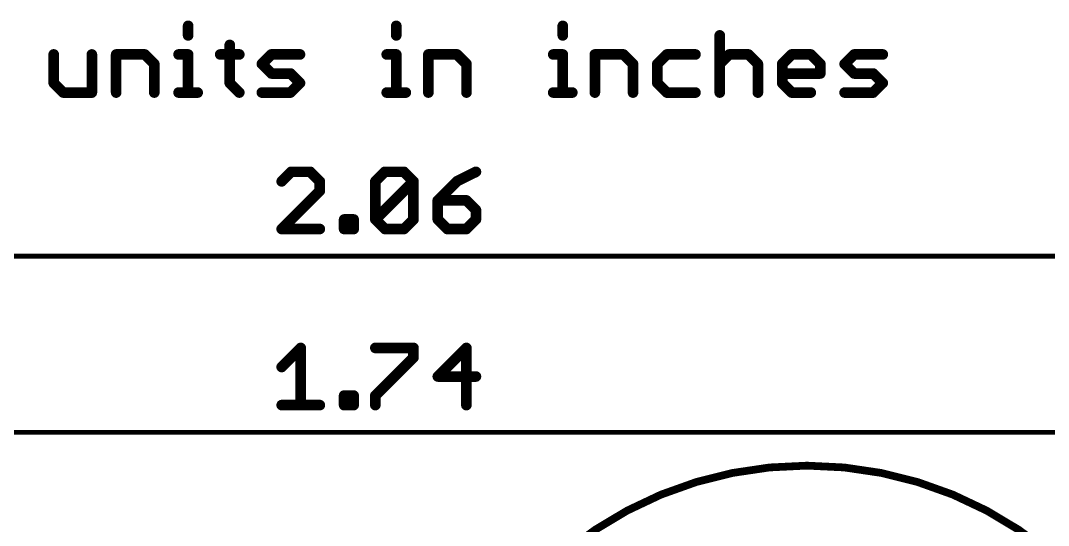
# Model space of a CAD drawing. Extents: x -53 to 61, y -36 to 25.
# Drawn here: x -9.19 to 17.76, y 11.48 to 24.73 of the extents above; entities that cross this region are included whole.
import ezdxf

# ---------------------------------------------------------------- set-up
doc = ezdxf.new("R2010")
doc.units = 0
doc.layers.add('47', color=253, linetype='CONTINUOUS')
doc.layers.add('51', color=53, linetype='CONTINUOUS')

msp = doc.modelspace()

# ---------------------------------------------------------------- linework, layer by layer
at = {"layer": '47'}
for points, const_width in [([(-4.7947, 24.5857), (-4.7947, 24.3358)], 0.2794), ([(0.6625, 24.5857), (0.6625, 24.3358)], 0.2794), ([(5.0283, 24.5857), (5.0283, 24.3358)], 0.2794), ([(9.144, 24.3358), (9.144, 22.8359)], 0.2794), ([(-3.7032, 24.0858), (-3.7032, 23.0858)], 0.2794), ([(-8.319, 23.8358), (-8.319, 23.0858)], 0.2794), ([(-7.319, 22.8359), (-7.319, 23.8358)], 0.2794), ([(-6.6818, 22.8359), (-6.6818, 23.8358)], 0.2794), ([(-6.6818, 23.8358), (-5.9319, 23.8358)], 0.2794), ([(-5.9319, 23.8358), (-5.6819, 23.5858)], 0.2794), ([(-5.6819, 23.5858), (-5.6819, 22.8359)], 0.2794), ([(-5.0447, 23.8358), (-4.7947, 23.8358)], 0.2794), ([(-4.7947, 23.8358), (-4.7947, 22.8359)], 0.2794), ([(-3.9532, 23.8358), (-3.4533, 23.8358)], 0.2794), ([(-2.8618, 23.5858), (-2.6118, 23.8358)], 0.2794), ([(-2.6118, 23.3358), (-2.8618, 23.5858)], 0.2794), ([(-2.6118, 23.8358), (-1.8619, 23.8358)], 0.2794), ([(0.4125, 23.8358), (0.6625, 23.8358)], 0.2794), ([(0.6625, 23.8358), (0.6625, 22.8359)], 0.2794), ([(1.504, 22.8359), (1.504, 23.8358)], 0.2794), ([(1.504, 23.8358), (2.2539, 23.8358)], 0.2794), ([(2.2539, 23.8358), (2.5039, 23.5858)], 0.2794), ([(2.5039, 23.5858), (2.5039, 22.8359)], 0.2794), ([(4.7783, 23.8358), (5.0283, 23.8358)], 0.2794), ([(5.0283, 23.8358), (5.0283, 22.8359)], 0.2794), ([(5.8697, 22.8359), (5.8697, 23.8358)], 0.2794), ([(5.8697, 23.8358), (6.6197, 23.8358)], 0.2794), ([(6.6197, 23.8358), (6.8696, 23.5858)], 0.2794), ([(6.8696, 23.5858), (6.8696, 22.8359)], 0.2794), ([(7.7569, 23.8358), (7.5069, 23.5858)], 0.2794), ([(7.5069, 23.5858), (7.5069, 23.0858)], 0.2794), ([(8.5068, 23.8358), (7.7569, 23.8358)], 0.2794), ([(9.144, 23.5858), (9.394, 23.8358)], 0.2794), ([(9.394, 23.8358), (9.894, 23.8358)], 0.2794), ([(9.894, 23.8358), (10.144, 23.5858)], 0.2794), ([(10.144, 23.5858), (10.144, 22.8359)], 0.2794), ([(10.7812, 23.5858), (11.0312, 23.8358)], 0.2794), ([(10.7812, 23.0858), (10.7812, 23.5858)], 0.2794), ([(11.0312, 23.8358), (11.5311, 23.8358)], 0.2794), ([(11.5311, 23.8358), (11.7811, 23.5858)], 0.2794), ([(11.7811, 23.5858), (11.7811, 23.3358)], 0.2794), ([(12.4183, 23.5858), (12.6683, 23.8358)], 0.2794), ([(12.6683, 23.3358), (12.4183, 23.5858)], 0.2794), ([(12.6683, 23.8358), (13.4183, 23.8358)], 0.2794), ([(-2.1118, 23.3358), (-2.6118, 23.3358)], 0.2794), ([(-1.8619, 23.0858), (-2.1118, 23.3358)], 0.2794), ([(11.7811, 23.3358), (10.7812, 23.3358)], 0.2794), ([(13.1683, 23.3358), (12.6683, 23.3358)], 0.2794), ([(13.4183, 23.0858), (13.1683, 23.3358)], 0.2794), ([(-8.319, 23.0858), (-8.069, 22.8359)], 0.2794), ([(-3.7032, 23.0858), (-3.4533, 22.8359)], 0.2794), ([(-2.1118, 22.8359), (-1.8619, 23.0858)], 0.2794), ([(7.5069, 23.0858), (7.7569, 22.8359)], 0.2794), ([(11.0312, 22.8359), (10.7812, 23.0858)], 0.2794), ([(13.1683, 22.8359), (13.4183, 23.0858)], 0.2794), ([(-8.069, 22.8359), (-7.319, 22.8359)], 0.2794), ([(-5.0447, 22.8359), (-4.5447, 22.8359)], 0.2794), ([(-2.8618, 22.8359), (-2.1118, 22.8359)], 0.2794), ([(0.4125, 22.8359), (0.9125, 22.8359)], 0.2794), ([(4.7783, 22.8359), (5.2782, 22.8359)], 0.2794), ([(7.7569, 22.8359), (8.5068, 22.8359)], 0.2794), ([(11.5311, 22.8359), (11.0312, 22.8359)], 0.2794), ([(12.4183, 22.8359), (13.1683, 22.8359)], 0.2794), ([(-2.0917, 20.7561), (-2.3417, 20.5061)], 0.2794), ([(-1.5917, 20.7561), (-2.0917, 20.7561)], 0.2794), ([(-1.3418, 20.5061), (-1.5917, 20.7561)], 0.2794), ([(0.114, 20.5061), (0.364, 20.7561)], 0.2794), ([(0.364, 20.7561), (0.864, 20.7561)], 0.2794), ([(0.864, 20.7561), (1.114, 20.5061)], 0.2794), ([(2.7511, 20.7561), (2.2512, 20.5061)], 0.2794), ([(-1.3418, 20.2561), (-1.3418, 20.5061)], 0.2794), ([(0.114, 19.5062), (0.114, 20.5061)], 0.2794), ([(0.114, 19.5062), (1.114, 20.5061)], 0.2794), ([(1.114, 20.5061), (1.114, 19.5062)], 0.2794), ([(2.2512, 20.5061), (1.7512, 20.0061)], 0.2794), ([(-2.3417, 19.2562), (-1.3418, 20.2561)], 0.2794), ([(1.7512, 20.0061), (1.7512, 19.5062)], 0.2794), ([(2.5011, 20.0061), (1.7512, 20.0061)], 0.2794), ([(2.7511, 19.7562), (2.5011, 20.0061)], 0.2794), ([(2.7511, 19.5062), (2.7511, 19.7562)], 0.2794), ([(-0.7045, 19.2562), (-0.7045, 19.5062)], 0.2794), ([(-0.7045, 19.5062), (-0.4546, 19.5062)], 0.2794), ([(-0.4546, 19.5062), (-0.4546, 19.2562)], 0.2794), ([(0.364, 19.2562), (0.114, 19.5062)], 0.2794), ([(1.114, 19.5062), (0.864, 19.2562)], 0.2794), ([(1.7512, 19.5062), (2.0012, 19.2562)], 0.2794), ([(2.5011, 19.2562), (2.7511, 19.5062)], 0.2794), ([(-1.3418, 19.2562), (-2.3417, 19.2562)], 0.2794), ([(-0.4546, 19.2562), (-0.7045, 19.2562)], 0.2794), ([(0.864, 19.2562), (0.364, 19.2562)], 0.2794), ([(2.0012, 19.2562), (2.5011, 19.2562)], 0.2794), ([(-26.097, 18.542), (26.097, 18.542)], 0.13), ([(-2.3417, 15.6359), (-1.8417, 16.1358)], 0.2794), ([(-1.8417, 16.1358), (-1.8417, 14.6359)], 0.2794), ([(0.114, 16.1358), (1.114, 16.1358)], 0.2794), ([(1.114, 16.1358), (1.114, 15.8858)], 0.2794), ([(2.5011, 16.1358), (1.7512, 15.3859)], 0.2794), ([(2.5011, 14.6359), (2.5011, 16.1358)], 0.2794), ([(1.114, 15.8858), (0.114, 14.8859)], 0.2794), ([(1.7512, 15.3859), (2.7511, 15.3859)], 0.2794), ([(-0.7045, 14.6359), (-0.7045, 14.8859)], 0.2794), ([(-0.7045, 14.8859), (-0.4546, 14.8859)], 0.2794), ([(-0.4546, 14.8859), (-0.4546, 14.6359)], 0.2794), ([(0.114, 14.8859), (0.114, 14.6359)], 0.2794), ([(-2.3417, 14.6359), (-1.3418, 14.6359)], 0.2794), ([(-0.4546, 14.6359), (-0.7045, 14.6359)], 0.2794), ([(-22.033, 13.9217), (22.033, 13.9217)], 0.13)]:
    msp.add_lwpolyline(points, dxfattribs=dict(at, const_width=const_width))
at = {"layer": '47', "const_width": 0.1397}
for points in [[(-4.7248, 24.5857, 1), (-4.8645, 24.5857)], [(0.7324, 24.5857, 1), (0.5927, 24.5857)], [(5.0981, 24.5857, 1), (4.9584, 24.5857)], [(-4.8645, 24.3358, 1), (-4.7248, 24.3358)], [(0.5927, 24.3358, 1), (0.7324, 24.3358)], [(4.9584, 24.3358, 1), (5.0981, 24.3358)], [(9.2139, 24.3358, 1), (9.0742, 24.3358)], [(-3.6334, 24.0858, 1), (-3.7731, 24.0858)], [(-8.2491, 23.8358, 1), (-8.3888, 23.8358)], [(-7.2492, 23.8358, 1), (-7.3889, 23.8358)], [(-6.612, 23.8358, 1), (-6.7517, 23.8358)], [(-6.6818, 23.9056, 1), (-6.6818, 23.7659)], [(-5.8825, 23.8852, 1), (-5.9813, 23.7864)], [(-5.9319, 23.7659, 1), (-5.9319, 23.9056)], [(-5.612, 23.5858, 1), (-5.7517, 23.5858)], [(-5.0447, 23.9056, 1), (-5.0447, 23.7659)], [(-4.7248, 23.8358, 1), (-4.8645, 23.8358)], [(-4.7947, 23.7659, 1), (-4.7947, 23.9056)], [(-3.9532, 23.9056, 1), (-3.9532, 23.7659)], [(-3.4533, 23.7659, 1), (-3.4533, 23.9056)], [(-2.8124, 23.6352, 1), (-2.9112, 23.5364)], [(-2.6118, 23.9056, 1), (-2.6118, 23.7659)], [(-2.5624, 23.7864, 1), (-2.6612, 23.8852)], [(-1.8619, 23.7659, 1), (-1.8619, 23.9056)], [(0.4125, 23.9056, 1), (0.4125, 23.7659)], [(0.7324, 23.8358, 1), (0.5927, 23.8358)], [(0.6625, 23.7659, 1), (0.6625, 23.9056)], [(1.5738, 23.8358, 1), (1.4341, 23.8358)], [(1.504, 23.9056, 1), (1.504, 23.7659)], [(2.3033, 23.8852, 1), (2.2045, 23.7864)], [(2.2539, 23.7659, 1), (2.2539, 23.9056)], [(2.5737, 23.5858, 1), (2.434, 23.5858)], [(4.7783, 23.9056, 1), (4.7783, 23.7659)], [(5.0981, 23.8358, 1), (4.9584, 23.8358)], [(5.0283, 23.7659, 1), (5.0283, 23.9056)], [(5.9396, 23.8358, 1), (5.7999, 23.8358)], [(5.8697, 23.9056, 1), (5.8697, 23.7659)], [(6.6691, 23.8852, 1), (6.5703, 23.7864)], [(6.6197, 23.7659, 1), (6.6197, 23.9056)], [(6.9395, 23.5858, 1), (6.7998, 23.5858)], [(7.5767, 23.5858, 1), (7.437, 23.5858)], [(7.7569, 23.9056, 1), (7.7569, 23.7659)], [(7.8062, 23.7864, 1), (7.7075, 23.8852)], [(8.5068, 23.7659, 1), (8.5068, 23.9056)], [(9.394, 23.9056, 1), (9.394, 23.7659)], [(9.4434, 23.7864, 1), (9.3446, 23.8852)], [(9.9434, 23.8852, 1), (9.8446, 23.7864)], [(9.894, 23.7659, 1), (9.894, 23.9056)], [(10.2138, 23.5858, 1), (10.0741, 23.5858)], [(10.851, 23.5858, 1), (10.7113, 23.5858)], [(11.0312, 23.9056, 1), (11.0312, 23.7659)], [(11.0806, 23.7864, 1), (10.9818, 23.8852)], [(11.5805, 23.8852, 1), (11.4817, 23.7864)], [(11.5311, 23.7659, 1), (11.5311, 23.9056)], [(11.851, 23.5858, 1), (11.7113, 23.5858)], [(12.4677, 23.6352, 1), (12.369, 23.5364)], [(12.6683, 23.9056, 1), (12.6683, 23.7659)], [(12.7177, 23.7864, 1), (12.6189, 23.8852)], [(13.4183, 23.7659, 1), (13.4183, 23.9056)], [(-5.7313, 23.5364, 1), (-5.6325, 23.6352)], [(-2.9112, 23.6352, 1), (-2.8124, 23.5364)], [(-2.6118, 23.4057, 1), (-2.6118, 23.266)], [(-2.6612, 23.2864, 1), (-2.5624, 23.3852)], [(-2.0624, 23.3852, 1), (-2.1612, 23.2864)], [(-2.1118, 23.266, 1), (-2.1118, 23.4057)], [(2.4545, 23.5364, 1), (2.5533, 23.6352)], [(6.8202, 23.5364, 1), (6.919, 23.6352)], [(7.4575, 23.6352, 1), (7.5563, 23.5364)], [(9.0946, 23.6352, 1), (9.1934, 23.5364)], [(10.0946, 23.5364, 1), (10.1933, 23.6352)], [(10.7318, 23.6352, 1), (10.8306, 23.5364)], [(10.7812, 23.4057, 1), (10.7812, 23.266)], [(11.7317, 23.5364, 1), (11.8305, 23.6352)], [(11.7811, 23.266, 1), (11.7811, 23.4057)], [(12.369, 23.6352, 1), (12.4677, 23.5364)], [(12.6683, 23.4057, 1), (12.6683, 23.266)], [(12.6189, 23.2864, 1), (12.7177, 23.3852)], [(13.2177, 23.3852, 1), (13.1189, 23.2864)], [(13.1683, 23.266, 1), (13.1683, 23.4057)], [(-8.2696, 23.1352, 1), (-8.3684, 23.0365)], [(-3.6538, 23.1352, 1), (-3.7526, 23.0365)], [(-1.8125, 23.0365, 1), (-1.9113, 23.1352)], [(-1.9113, 23.0365, 1), (-1.8125, 23.1352)], [(7.5563, 23.1352, 1), (7.4575, 23.0365)], [(10.8306, 23.1352, 1), (10.7318, 23.0365)], [(11.7113, 23.3358, 1), (11.851, 23.3358)], [(13.4677, 23.0365, 1), (13.3689, 23.1352)], [(13.3689, 23.0365, 1), (13.4677, 23.1352)], [(-8.3888, 23.0858, 1), (-8.2491, 23.0858)], [(-8.069, 22.9057, 1), (-8.069, 22.766)], [(-8.1184, 22.7865, 1), (-8.0196, 22.8853)], [(-7.319, 22.766, 1), (-7.319, 22.9057)], [(-5.0447, 22.9057, 1), (-5.0447, 22.766)], [(-4.5447, 22.766, 1), (-4.5447, 22.9057)], [(-3.7731, 23.0858, 1), (-3.6334, 23.0858)], [(-3.5026, 22.7865, 1), (-3.4039, 22.8853)], [(-2.8618, 22.9057, 1), (-2.8618, 22.766)], [(-2.1612, 22.8853, 1), (-2.0624, 22.7865)], [(-2.1118, 22.766, 1), (-2.1118, 22.9057)], [(0.4125, 22.9057, 1), (0.4125, 22.766)], [(0.9125, 22.766, 1), (0.9125, 22.9057)], [(4.7783, 22.9057, 1), (4.7783, 22.766)], [(5.2782, 22.766, 1), (5.2782, 22.9057)], [(7.437, 23.0858, 1), (7.5767, 23.0858)], [(7.7569, 22.9057, 1), (7.7569, 22.766)], [(7.7075, 22.7865, 1), (7.8062, 22.8853)], [(8.5068, 22.766, 1), (8.5068, 22.9057)], [(10.7113, 23.0858, 1), (10.851, 23.0858)], [(11.0312, 22.9057, 1), (11.0312, 22.766)], [(10.9818, 22.7865, 1), (11.0806, 22.8853)], [(11.5311, 22.766, 1), (11.5311, 22.9057)], [(12.4183, 22.9057, 1), (12.4183, 22.766)], [(13.1189, 22.8853, 1), (13.2177, 22.7865)], [(13.1683, 22.766, 1), (13.1683, 22.9057)], [(-7.3889, 22.8359, 1), (-7.2492, 22.8359)], [(-6.7517, 22.8359, 1), (-6.612, 22.8359)], [(-5.7517, 22.8359, 1), (-5.612, 22.8359)], [(-4.8645, 22.8359, 1), (-4.7248, 22.8359)], [(0.5927, 22.8359, 1), (0.7324, 22.8359)], [(1.4341, 22.8359, 1), (1.5738, 22.8359)], [(2.434, 22.8359, 1), (2.5737, 22.8359)], [(4.9584, 22.8359, 1), (5.0981, 22.8359)], [(5.7999, 22.8359, 1), (5.9396, 22.8359)], [(6.7998, 22.8359, 1), (6.9395, 22.8359)], [(9.0742, 22.8359, 1), (9.2139, 22.8359)], [(10.0741, 22.8359, 1), (10.2138, 22.8359)], [(-2.0917, 20.8259, 1), (-2.0917, 20.6862)], [(-2.0423, 20.7067, 1), (-2.1411, 20.8055)], [(-1.5424, 20.8055, 1), (-1.6411, 20.7067)], [(-1.5917, 20.6862, 1), (-1.5917, 20.8259)], [(0.364, 20.8259, 1), (0.364, 20.6862)], [(0.4134, 20.7067, 1), (0.3146, 20.8055)], [(0.9134, 20.8055, 1), (0.8146, 20.7067)], [(0.864, 20.6862, 1), (0.864, 20.8259)], [(2.7824, 20.6936, 1), (2.7199, 20.8186)], [(-2.3911, 20.5555, 1), (-2.2923, 20.4567)], [(-1.2719, 20.5061, 1), (-1.4116, 20.5061)], [(-1.3912, 20.4567, 1), (-1.2924, 20.5555)], [(0.1839, 20.5061, 1), (0.0442, 20.5061)], [(0.0647, 20.5555, 1), (0.1634, 20.4567)], [(1.1838, 20.5061, 1), (1.0441, 20.5061)], [(1.1634, 20.4567, 1), (1.0646, 20.5555)], [(1.0646, 20.4567, 1), (1.1634, 20.5555)], [(2.2199, 20.5686, 1), (2.2824, 20.4436)], [(2.3006, 20.4567, 1), (2.2018, 20.5555)], [(-1.4116, 20.2561, 1), (-1.2719, 20.2561)], [(-1.2924, 20.2067, 1), (-1.3912, 20.3055)], [(1.7512, 20.076, 1), (1.7512, 19.9363)], [(1.7018, 20.0555, 1), (1.8006, 19.9567)], [(1.8211, 20.0061, 1), (1.6814, 20.0061)], [(2.5505, 20.0555, 1), (2.4517, 19.9567)], [(2.5011, 19.9363, 1), (2.5011, 20.076)], [(2.821, 19.7562, 1), (2.6813, 19.7562)], [(2.7017, 19.7068, 1), (2.8005, 19.8056)], [(-0.6347, 19.5062, 1), (-0.7744, 19.5062)], [(-0.7045, 19.576, 1), (-0.7045, 19.4363)], [(-0.3847, 19.5062, 1), (-0.5244, 19.5062)], [(-0.4546, 19.4363, 1), (-0.4546, 19.576)], [(0.1634, 19.5556, 1), (0.0647, 19.4568)], [(0.0647, 19.5556, 1), (0.1634, 19.4568)], [(0.0442, 19.5062, 1), (0.1839, 19.5062)], [(1.0441, 19.5062, 1), (1.1838, 19.5062)], [(1.1634, 19.4568, 1), (1.0646, 19.5556)], [(1.8006, 19.5556, 1), (1.7018, 19.4568)], [(1.6814, 19.5062, 1), (1.8211, 19.5062)], [(2.6813, 19.5062, 1), (2.821, 19.5062)], [(2.8005, 19.4568, 1), (2.7017, 19.5556)], [(-2.3417, 19.326, 1), (-2.3417, 19.1864)], [(-2.3911, 19.3056, 1), (-2.2923, 19.2068)], [(-1.3418, 19.1864, 1), (-1.3418, 19.326)], [(-0.7045, 19.326, 1), (-0.7045, 19.1864)], [(-0.7744, 19.2562, 1), (-0.6347, 19.2562)], [(-0.5244, 19.2562, 1), (-0.3847, 19.2562)], [(-0.4546, 19.1864, 1), (-0.4546, 19.326)], [(0.364, 19.326, 1), (0.364, 19.1864)], [(0.3146, 19.2068, 1), (0.4134, 19.3056)], [(0.8146, 19.3056, 1), (0.9134, 19.2068)], [(0.864, 19.1864, 1), (0.864, 19.326)], [(2.0012, 19.326, 1), (2.0012, 19.1864)], [(1.9518, 19.2068, 1), (2.0506, 19.3056)], [(2.4517, 19.3056, 1), (2.5505, 19.2068)], [(2.5011, 19.1864, 1), (2.5011, 19.326)], [(-1.7719, 16.1358, 1), (-1.9116, 16.1358)], [(-1.7923, 16.0864, 1), (-1.8911, 16.1852)], [(0.114, 16.2057, 1), (0.114, 16.066)], [(1.1838, 16.1358, 1), (1.0441, 16.1358)], [(1.114, 16.066, 1), (1.114, 16.2057)], [(2.571, 16.1358, 1), (2.4313, 16.1358)], [(2.5505, 16.0864, 1), (2.4517, 16.1852)], [(1.0441, 15.8858, 1), (1.1838, 15.8858)], [(1.1634, 15.8364, 1), (1.0646, 15.9352)], [(-2.3911, 15.6853, 1), (-2.2923, 15.5865)], [(1.7512, 15.4557, 1), (1.7512, 15.316)], [(1.7018, 15.4353, 1), (1.8006, 15.3365)], [(2.7511, 15.316, 1), (2.7511, 15.4557)], [(-0.7045, 14.9558, 1), (-0.7045, 14.8161)], [(-0.6347, 14.8859, 1), (-0.7744, 14.8859)], [(-0.3847, 14.8859, 1), (-0.5244, 14.8859)], [(-0.4546, 14.8161, 1), (-0.4546, 14.9558)], [(0.1839, 14.8859, 1), (0.0442, 14.8859)], [(0.0647, 14.9353, 1), (0.1634, 14.8365)], [(-2.3417, 14.7058, 1), (-2.3417, 14.5661)], [(-1.9116, 14.6359, 1), (-1.7719, 14.6359)], [(-1.3418, 14.5661, 1), (-1.3418, 14.7058)], [(-0.7045, 14.7058, 1), (-0.7045, 14.5661)], [(-0.7744, 14.6359, 1), (-0.6347, 14.6359)], [(-0.5244, 14.6359, 1), (-0.3847, 14.6359)], [(-0.4546, 14.5661, 1), (-0.4546, 14.7058)], [(0.0442, 14.6359, 1), (0.1839, 14.6359)], [(2.4313, 14.6359, 1), (2.571, 14.6359)]]:
    msp.add_lwpolyline(points, format="xyb", dxfattribs=at)
at = {"layer": '51', "const_width": 0.2032}
msp.add_lwpolyline([(11.43, -6.952, 1), (11.43, 13.048, 1), (11.43, -6.952)], format="xyb", dxfattribs=at)

doc.saveas('drawing.dxf')
